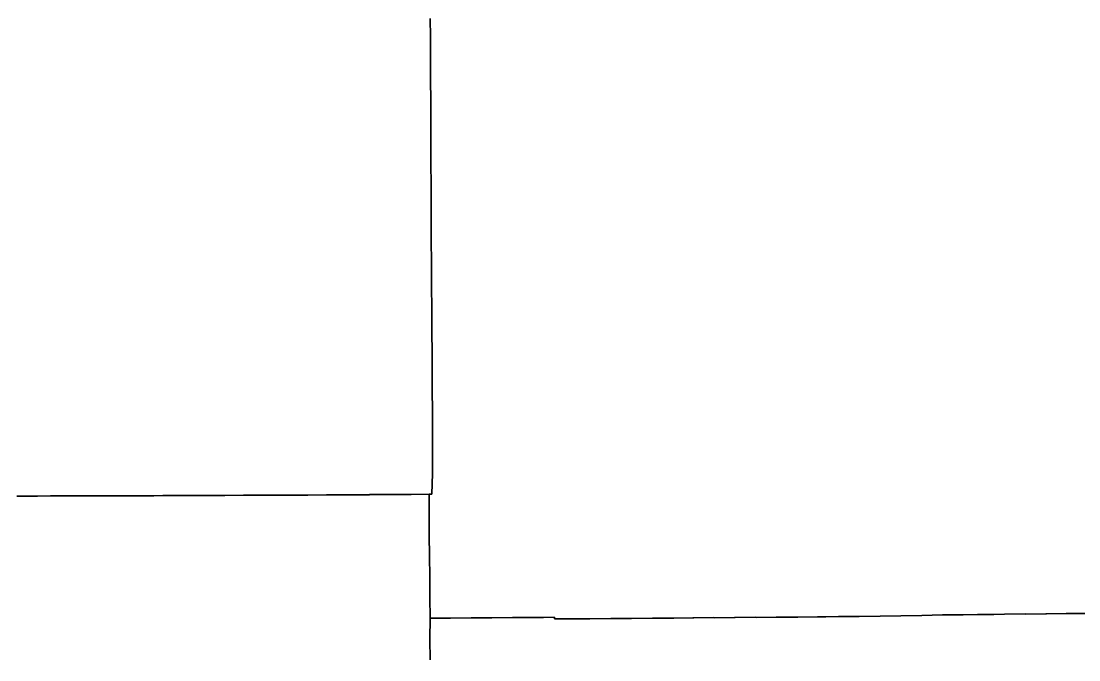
# Model space of a CAD drawing. Header units: inches. Extents: x 141448 to 685535, y 3466439 to 4099221.
# Drawn here: x 519953 to 601787, y 3584735 to 3634133 of the extents above; entities that cross this region are included whole.
import ezdxf

# ---------------------------------------------------------------- set-up
doc = ezdxf.new("R2010")
doc.units = ezdxf.units.IN
doc.header["$MEASUREMENT"] = 0
doc.layers.add('az_county', color=7, linetype='Continuous')

msp = doc.modelspace()

# ---------------------------------------------------------------- linework, layer by layer
at = {"layer": 'az_county'}
for points in [[(551610.1875, 3634345.75), (551615.875, 3632886), (551616.6875, 3632740), (551625.5625, 3631277), (551626.0625, 3631131.75), (551632.25, 3629670.25), (551632.75, 3629528), (551639.125, 3628057.75), (551639.5, 3627920.25), (551644, 3626452.5), (551644.625, 3626313.5), (551652.9375, 3624711.5), (551655, 3624293.75), (551657.125, 3623893), (551658.125, 3623717.75), (551652.75, 3623717.75), (551656, 3623092.75), (551664, 3621490.5), (551666.1875, 3621058), (551672.1875, 3619879), (551680.3125, 3618272), (551688.375, 3616668.5), (551692.0625, 3615954.75), (551696.125, 3615160.25), (551703.5625, 3614352.75), (551710.875, 3613556.25), (551716.9375, 3611950.5), (551726.625, 3610346), (551729.3125, 3609859.25), (551740.375, 3608732.25), (551753.875, 3607119.25), (551760, 3605601.25), (551760.1875, 3605576.75), (551775.3125, 3603993.5), (551775.5625, 3603974.5), (551774.9375, 3603155.25), (551774.4375, 3602379), (551774.4375, 3602361.5), (551779.0625, 3601562), (551781.4375, 3601139.5), (551783.875, 3600749), (551782.8125, 3599146), (551727, 3597539), (551516.625, 3597538), (550133.9375, 3597531.5), (549869.6875, 3597531), (548541.6875, 3597528.5), (548286.1875, 3597525.75), (548158.0625, 3597524.25), (547893.375, 3597521.5), (546937.4375, 3597511.75), (546902.0625, 3597514.25), (546902.0625, 3597497), (546740.5625, 3597498.75), (545360.0625, 3597501), (545179.625, 3597501.5), (543755.875, 3597486), (543571.375, 3597486.25), (542138.5625, 3597474.5), (541961.8125, 3597473.25), (540547.0625, 3597464.75), (540368.3125, 3597463.75), (538940, 3597460.75), (538763.375, 3597460.5), (537320.375, 3597461.25), (537161.6875, 3597461.25), (535705.125, 3597452), (535547.8125, 3597450.75), (535160.8125, 3597458.25), (534121.375, 3597448.75), (534099.25, 3597448.5), (533958.0625, 3597450.25), (533946.125, 3597450.5), (533936.0625, 3597450.5), (532507.125, 3597446.5), (531830.75, 3597436.25), (531818.5625, 3597436.25), (530901.6875, 3597437.25), (530213.1875, 3597431.75), (529287.8125, 3597429.5), (529275.8125, 3597429.5), (528597.4375, 3597428), (527625.625, 3597423), (526981.9375, 3597420), (526037.4375, 3597417.5), (525376.4375, 3597416), (524413.1875, 3597413.75), (523756.84375, 3597412.25), (523419.84375, 3597414), (522836.9375, 3597422.25), (522225.9375, 3597420.75), (521216.40625, 3597402.5), (520616.8125, 3597400), (519614.6875, 3597395.75)], [(602434.25, 3588322.5), (600876.4375, 3588313.5), (600811.125, 3588324.25), (599289.625, 3588301), (599242.125, 3588304), (597669.8125, 3588272.5), (597625.3125, 3588281.5), (596035.6875, 3588266), (595203.3125, 3588249.75), (594792.5625, 3588241.75), (594414.1875, 3588234.5), (593957.5, 3588230.75), (592836.3125, 3588222), (591234.6875, 3588205), (589635.0625, 3588170.25), (588014.5625, 3588140), (586421, 3588118), (584789.4375, 3588096.25), (583194.25, 3588075.75), (582205.25, 3588059.25), (582205.25, 3588052.5), (581561, 3588048.75), (580041.25, 3588023.75), (579991.125, 3588023.75), (579266.9375, 3588025.75), (578440.5, 3588028.25), (578380, 3588028.5), (576842, 3588022.75), (576767.4375, 3588023.75), (575205.625, 3588010.25), (575142, 3588013), (573591.25, 3587996), (573537.25, 3587997.25), (572004.25, 3587983.75), (571926.25, 3587984.5), (570452.625, 3587961.25), (570394.625, 3587963), (568788.5, 3587949.5), (567183.625, 3587938.75), (566385.75, 3587933.5), (565576.625, 3587928.25), (563962.9375, 3587914.25), (562356.5, 3587902.5), (561206.3125, 3587894.25), (561205.5, 3588025.5), (561205.5, 3588028.5), (560371, 3588020.5), (559599.5625, 3588013.25), (559568.5625, 3588012.5), (558699.5, 3588002.25), (557990.5, 3587999.25), (557956.8125, 3587998.75), (556378.1875, 3587985.5), (556362, 3587985.25), (554768.0625, 3587973.25), (553173.625, 3587963.5), (553157.125, 3587963.25), (551599.375, 3587946.75), (551584.3125, 3589545.75), (551584.0625, 3589565.5), (551566, 3591140.25), (551565.5625, 3591171), (551549.4375, 3592733.5), (551549, 3592779.25), (551532.875, 3594357.5), (551532.5625, 3594388.25), (551516.6875, 3595955.25), (551516.1875, 3596004.5), (551522.9375, 3596004.75), (551516.625, 3597538), (551727, 3597539), (551782.8125, 3599146), (551783.875, 3600749), (551781.4375, 3601139.5), (551779.0625, 3601562), (551774.4375, 3602361.5), (551774.4375, 3602379), (551774.9375, 3603155.25), (551775.5625, 3603974.5), (551775.3125, 3603993.5), (551760.1875, 3605576.75), (551760, 3605601.25), (551753.875, 3607119.25), (551740.375, 3608732.25), (551729.3125, 3609859.25), (551726.625, 3610346), (551716.9375, 3611950.5), (551710.875, 3613556.25), (551703.5625, 3614352.75), (551696.125, 3615160.25), (551692.0625, 3615954.75), (551688.375, 3616668.5), (551680.3125, 3618272), (551672.1875, 3619879), (551666.1875, 3621058), (551664, 3621490.5), (551656, 3623092.75), (551652.75, 3623717.75), (551658.125, 3623717.75), (551657.125, 3623893), (551655, 3624293.75), (551652.9375, 3624711.5), (551644.625, 3626313.5), (551644, 3626452.5), (551639.5, 3627920.25), (551639.125, 3628057.75), (551632.75, 3629528), (551632.25, 3629670.25), (551626.0625, 3631131.75), (551625.5625, 3631277), (551616.6875, 3632740), (551615.875, 3632886), (551610.1875, 3634345.75)], [(519614.6875, 3597395.75), (520616.8125, 3597400), (521216.40625, 3597402.5), (522225.9375, 3597420.75), (522836.9375, 3597422.25), (523419.84375, 3597414), (523756.84375, 3597412.25), (524413.1875, 3597413.75), (525376.4375, 3597416), (526037.4375, 3597417.5), (526981.9375, 3597420), (527625.625, 3597423), (528597.4375, 3597428), (529275.8125, 3597429.5), (529287.8125, 3597429.5), (530213.1875, 3597431.75), (530901.6875, 3597437.25), (531818.5625, 3597436.25), (531830.75, 3597436.25), (532507.125, 3597446.5), (533936.0625, 3597450.5), (533946.125, 3597450.5), (533958.0625, 3597450.25), (534099.25, 3597448.5), (534121.375, 3597448.75), (535160.8125, 3597458.25), (535547.8125, 3597450.75), (535705.125, 3597452), (537161.6875, 3597461.25), (537320.375, 3597461.25), (538763.375, 3597460.5), (538940, 3597460.75), (540368.3125, 3597463.75), (540547.0625, 3597464.75), (541961.8125, 3597473.25), (542138.5625, 3597474.5), (543571.375, 3597486.25), (543755.875, 3597486), (545179.625, 3597501.5), (545360.0625, 3597501), (546740.5625, 3597498.75), (546902.0625, 3597497), (546902.0625, 3597514.25), (546937.4375, 3597511.75), (547893.375, 3597521.5), (548158.0625, 3597524.25), (548286.1875, 3597525.75), (548541.6875, 3597528.5), (549869.6875, 3597531), (550133.9375, 3597531.5), (551516.625, 3597538), (551522.9375, 3596004.75), (551516.1875, 3596004.5), (551516.6875, 3595955.25), (551532.5625, 3594388.25), (551532.875, 3594357.5), (551549, 3592779.25), (551549.4375, 3592733.5), (551565.5625, 3591171), (551566, 3591140.25), (551584.0625, 3589565.5), (551584.3125, 3589545.75), (551599.375, 3587946.75), (551581.375, 3586322.25), (551589.6875, 3584733.25)], [(551589.6875, 3584733.25), (551581.375, 3586322.25), (551599.375, 3587946.75), (553157.125, 3587963.25), (553173.625, 3587963.5), (554768.0625, 3587973.25), (556362, 3587985.25), (556378.1875, 3587985.5), (557956.8125, 3587998.75), (557990.5, 3587999.25), (558699.5, 3588002.25), (559568.5625, 3588012.5), (559599.5625, 3588013.25), (560371, 3588020.5), (561205.5, 3588028.5), (561205.5, 3588025.5), (561206.3125, 3587894.25), (562356.5, 3587902.5), (563962.9375, 3587914.25), (565576.625, 3587928.25), (566385.75, 3587933.5), (567183.625, 3587938.75), (568788.5, 3587949.5), (570394.625, 3587963), (570452.625, 3587961.25), (571926.25, 3587984.5), (572004.25, 3587983.75), (573537.25, 3587997.25), (573591.25, 3587996), (575142, 3588013), (575205.625, 3588010.25), (576767.4375, 3588023.75), (576842, 3588022.75), (578380, 3588028.5), (578440.5, 3588028.25), (579266.9375, 3588025.75), (579991.125, 3588023.75), (580041.25, 3588023.75), (581561, 3588048.75), (582205.25, 3588052.5), (582205.25, 3588059.25), (583194.25, 3588075.75), (584789.4375, 3588096.25), (586421, 3588118), (588014.5625, 3588140), (589635.0625, 3588170.25), (591234.6875, 3588205), (592836.3125, 3588222), (593957.5, 3588230.75), (594414.1875, 3588234.5), (594792.5625, 3588241.75), (595203.3125, 3588249.75), (596035.6875, 3588266), (597625.3125, 3588281.5), (597669.8125, 3588272.5), (599242.125, 3588304), (599289.625, 3588301), (600811.125, 3588324.25), (600876.4375, 3588313.5), (602434.25, 3588322.5)]]:
    msp.add_lwpolyline(points, dxfattribs=at)

doc.saveas('drawing.dxf')
